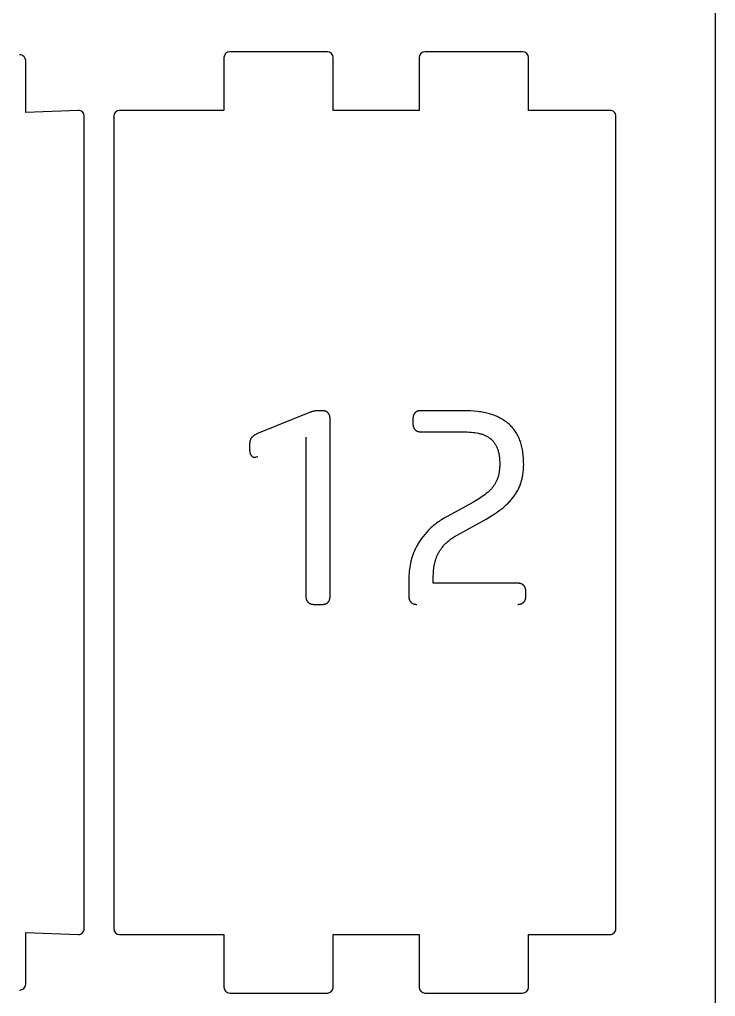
# Model space of a CAD drawing. Extents: x 296 to 1497, y 3 to 304.
# Drawn here: x 1461.3 to 1496.9, y 188.5 to 238.6 of the extents above; entities that cross this region are included whole.
import ezdxf

# ---------------------------------------------------------------- set-up
doc = ezdxf.new("R2010")
doc.units = 0
doc.layers.add('FLAT_PANELS', color=1, linetype='CONTINUOUS')
doc.layers.add('HELP_LINES', color=3, linetype='CONTINUOUS')

msp = doc.modelspace()

# ---------------------------------------------------------------- linework, layer by layer
at = {"layer": 'FLAT_PANELS'}
for p, q in [((1477.031, 236.93, 0), (1472.031, 236.93, 0)), ((1487.031, 236.93, 0), (1482.031, 236.93, 0)), ((1461.58, 233.824, 0), (1461.58, 236.476, 0)), ((1471.731, 236.63, 0), (1471.731, 233.93, 0)), ((1477.331, 233.93, 0), (1477.331, 236.63, 0)), ((1481.731, 236.63, 0), (1481.731, 233.93, 0)), ((1487.331, 233.93, 0), (1487.331, 236.63, 0)), ((1464.268, 233.93, 0), (1461.58, 233.824, 0)), ((1471.731, 233.93, 0), (1466.386, 233.93, 0)), ((1481.731, 233.93, 0), (1477.331, 233.93, 0)), ((1491.506, 233.93, 0), (1487.331, 233.93, 0)), ((1464.58, 192.008, 0), (1464.58, 233.63, 0)), ((1466.086, 233.63, 0), (1466.086, 192.008, 0)), ((1491.806, 192.008, 0), (1491.806, 233.63, 0)), ((1461.58, 189.162, 0), (1461.58, 191.814, 0)), ((1461.58, 191.814, 0), (1464.268, 191.708, 0)), ((1466.386, 191.708, 0), (1471.731, 191.708, 0)), ((1471.731, 191.708, 0), (1471.731, 189.008, 0)), ((1477.331, 189.008, 0), (1477.331, 191.708, 0)), ((1477.331, 191.708, 0), (1481.731, 191.708, 0)), ((1481.731, 191.708, 0), (1481.731, 189.008, 0)), ((1487.331, 189.008, 0), (1487.331, 191.708, 0)), ((1487.331, 191.708, 0), (1491.506, 191.708, 0)), ((1472.031, 188.708, 0), (1477.031, 188.708, 0)), ((1482.031, 188.708, 0), (1487.031, 188.708, 0))]:
    msp.add_line(p, q, dxfattribs=at)
for centre, start, end in [((1461.28, 236.476, 0), 360, 92.9311), ((1472.031, 236.63, 0), 90, 180), ((1477.031, 236.63, 0), 360, 90), ((1482.031, 236.63, 0), 90, 180), ((1487.031, 236.63, 0), 360, 90), ((1464.28, 233.63, 0), 360, 92.188), ((1466.386, 233.63, 0), 90.0003, 180), ((1491.506, 233.63, 0), 360, 90.0002), ((1464.28, 192.008, 0), 267.812, 0), ((1466.386, 192.008, 0), 180, 269.9998), ((1491.506, 192.008, 0), 269.9998, 0), ((1461.28, 189.162, 0), 267.0689, 0), ((1472.031, 189.008, 0), 180, 270), ((1477.031, 189.008, 0), 270, 0), ((1482.031, 189.008, 0), 180, 270), ((1487.031, 189.008, 0), 270, 0)]:
    msp.add_arc(centre, 0.3, start, end, dxfattribs=at)
at = {"layer": 'HELP_LINES'}
for p, q in [((1496.908, 3.093), (1496.908, 303.093)), ((1476.123, 218.451), (1473.456, 217.366)), ((1476.154, 218.463), (1476.123, 218.451)), ((1476.185, 218.474), (1476.154, 218.463)), ((1476.216, 218.484), (1476.185, 218.474)), ((1476.247, 218.493), (1476.216, 218.484)), ((1476.279, 218.501), (1476.247, 218.493)), ((1476.311, 218.509), (1476.279, 218.501)), ((1476.343, 218.516), (1476.311, 218.509)), ((1476.374, 218.522), (1476.343, 218.516)), ((1476.407, 218.527), (1476.374, 218.522)), ((1476.439, 218.531), (1476.407, 218.527)), ((1476.471, 218.535), (1476.439, 218.531)), ((1476.504, 218.538), (1476.471, 218.535)), ((1476.537, 218.54), (1476.504, 218.538)), ((1476.57, 218.541), (1476.537, 218.54)), ((1476.603, 218.542), (1476.57, 218.541)), ((1476.776, 218.541), (1476.603, 218.542)), ((1476.788, 218.541), (1476.776, 218.541)), ((1476.8, 218.541), (1476.788, 218.541)), ((1476.812, 218.54), (1476.8, 218.541)), ((1476.824, 218.539), (1476.812, 218.54)), ((1476.835, 218.538), (1476.824, 218.539)), ((1476.847, 218.536), (1476.835, 218.538)), ((1476.858, 218.535), (1476.847, 218.536)), ((1476.869, 218.533), (1476.858, 218.535)), ((1476.879, 218.531), (1476.869, 218.533)), ((1476.89, 218.529), (1476.879, 218.531)), ((1476.9, 218.526), (1476.89, 218.529)), ((1476.91, 218.523), (1476.9, 218.526)), ((1476.92, 218.521), (1476.91, 218.523)), ((1476.93, 218.517), (1476.92, 218.521)), ((1476.939, 218.514), (1476.93, 218.517)), ((1476.949, 218.511), (1476.939, 218.514)), ((1476.958, 218.507), (1476.949, 218.511)), ((1476.967, 218.503), (1476.958, 218.507)), ((1476.976, 218.499), (1476.967, 218.503)), ((1476.985, 218.494), (1476.976, 218.499)), ((1476.993, 218.49), (1476.985, 218.494)), ((1477.001, 218.485), (1476.993, 218.49)), ((1477.009, 218.48), (1477.001, 218.485)), ((1477.017, 218.475), (1477.009, 218.48)), ((1477.025, 218.469), (1477.017, 218.475)), ((1477.032, 218.463), (1477.025, 218.469)), ((1477.04, 218.458), (1477.032, 218.463)), ((1477.047, 218.451), (1477.04, 218.458)), ((1477.054, 218.445), (1477.047, 218.451)), ((1477.06, 218.439), (1477.054, 218.445)), ((1477.067, 218.432), (1477.06, 218.439)), ((1477.073, 218.425), (1477.067, 218.432)), ((1477.08, 218.418), (1477.073, 218.425)), ((1477.085, 218.411), (1477.08, 218.418)), ((1477.091, 218.403), (1477.085, 218.411)), ((1477.097, 218.396), (1477.091, 218.403)), ((1477.102, 218.388), (1477.097, 218.396)), ((1477.107, 218.38), (1477.102, 218.388)), ((1477.112, 218.372), (1477.107, 218.38)), ((1477.117, 218.364), (1477.112, 218.372)), ((1477.121, 218.356), (1477.117, 218.364)), ((1477.126, 218.347), (1477.121, 218.356)), ((1477.13, 218.339), (1477.126, 218.347)), ((1477.134, 218.33), (1477.13, 218.339)), ((1477.138, 218.321), (1477.134, 218.33)), ((1477.141, 218.312), (1477.138, 218.321)), ((1477.145, 218.303), (1477.141, 218.312)), ((1477.148, 218.293), (1477.145, 218.303)), ((1477.151, 218.284), (1477.148, 218.293)), ((1477.153, 218.274), (1477.151, 218.284)), ((1477.156, 218.264), (1477.153, 218.274)), ((1477.158, 218.254), (1477.156, 218.264)), ((1477.16, 218.244), (1477.158, 218.254)), ((1477.162, 218.234), (1477.16, 218.244)), ((1477.164, 218.224), (1477.162, 218.234)), ((1477.165, 218.213), (1477.164, 218.224)), ((1481.42, 218.224), (1481.418, 218.213)), ((1481.422, 218.234), (1481.42, 218.224)), ((1481.423, 218.244), (1481.422, 218.234)), ((1481.426, 218.254), (1481.423, 218.244)), ((1481.428, 218.264), (1481.426, 218.254)), ((1481.43, 218.274), (1481.428, 218.264)), ((1481.433, 218.284), (1481.43, 218.274)), ((1481.436, 218.293), (1481.433, 218.284)), ((1481.439, 218.303), (1481.436, 218.293)), ((1481.443, 218.312), (1481.439, 218.303)), ((1481.446, 218.321), (1481.443, 218.312)), ((1481.45, 218.33), (1481.446, 218.321)), ((1481.454, 218.339), (1481.45, 218.33)), ((1481.458, 218.347), (1481.454, 218.339)), ((1481.462, 218.356), (1481.458, 218.347)), ((1481.467, 218.364), (1481.462, 218.356)), ((1481.472, 218.372), (1481.467, 218.364)), ((1481.476, 218.38), (1481.472, 218.372)), ((1481.482, 218.388), (1481.476, 218.38)), ((1481.487, 218.396), (1481.482, 218.388)), ((1481.492, 218.403), (1481.487, 218.396)), ((1481.498, 218.411), (1481.492, 218.403)), ((1481.504, 218.418), (1481.498, 218.411)), ((1481.51, 218.425), (1481.504, 218.418)), ((1481.517, 218.432), (1481.51, 218.425)), ((1481.523, 218.439), (1481.517, 218.432)), ((1481.53, 218.445), (1481.523, 218.439)), ((1481.537, 218.451), (1481.53, 218.445)), ((1481.544, 218.458), (1481.537, 218.451)), ((1481.551, 218.463), (1481.544, 218.458)), ((1481.559, 218.469), (1481.551, 218.463)), ((1481.567, 218.475), (1481.559, 218.469)), ((1481.574, 218.48), (1481.567, 218.475)), ((1481.583, 218.485), (1481.574, 218.48)), ((1481.591, 218.49), (1481.583, 218.485)), ((1481.599, 218.494), (1481.591, 218.49)), ((1481.608, 218.499), (1481.599, 218.494)), ((1481.617, 218.503), (1481.608, 218.499)), ((1481.626, 218.507), (1481.617, 218.503)), ((1481.635, 218.511), (1481.626, 218.507)), ((1481.644, 218.514), (1481.635, 218.511)), ((1481.654, 218.517), (1481.644, 218.514)), ((1481.664, 218.521), (1481.654, 218.517)), ((1481.674, 218.523), (1481.664, 218.521)), ((1481.684, 218.526), (1481.674, 218.523)), ((1481.694, 218.529), (1481.684, 218.526)), ((1481.705, 218.531), (1481.694, 218.529)), ((1481.716, 218.533), (1481.705, 218.531)), ((1481.727, 218.535), (1481.716, 218.533)), ((1481.738, 218.536), (1481.727, 218.535)), ((1481.749, 218.538), (1481.738, 218.536)), ((1481.761, 218.539), (1481.749, 218.538)), ((1481.772, 218.54), (1481.761, 218.539)), ((1481.784, 218.541), (1481.772, 218.54)), ((1481.796, 218.541), (1481.784, 218.541)), ((1481.809, 218.541), (1481.796, 218.541)), ((1481.821, 218.542), (1481.809, 218.541)), ((1484.182, 218.539), (1481.821, 218.542)), ((1484.367, 218.531), (1484.182, 218.539)), ((1484.545, 218.518), (1484.367, 218.531)), ((1484.718, 218.5), (1484.545, 218.518)), ((1484.802, 218.489), (1484.718, 218.5)), ((1484.884, 218.476), (1484.802, 218.489)), ((1484.965, 218.462), (1484.884, 218.476)), ((1485.045, 218.447), (1484.965, 218.462)), ((1485.122, 218.431), (1485.045, 218.447)), ((1485.199, 218.414), (1485.122, 218.431)), ((1485.274, 218.395), (1485.199, 218.414)), ((1485.347, 218.374), (1485.274, 218.395)), ((1485.419, 218.353), (1485.347, 218.374)), ((1485.489, 218.33), (1485.419, 218.353)), ((1485.558, 218.306), (1485.489, 218.33)), ((1485.625, 218.28), (1485.558, 218.306)), ((1485.691, 218.254), (1485.625, 218.28)), ((1485.755, 218.225), (1485.691, 218.254)), ((1485.818, 218.196), (1485.755, 218.225)), ((1477.167, 218.202), (1477.165, 218.213)), ((1477.168, 218.192), (1477.167, 218.202)), ((1477.169, 218.18), (1477.168, 218.192)), ((1477.169, 218.169), (1477.169, 218.18)), ((1477.17, 218.158), (1477.169, 218.169)), ((1477.17, 218.147), (1477.17, 218.158)), ((1477.17, 218.135), (1477.17, 218.147)), ((1477.17, 209.014), (1477.17, 218.135)), ((1481.414, 218.158), (1481.413, 218.147)), ((1481.413, 218.147), (1481.413, 217.87)), ((1481.413, 217.87), (1481.413, 217.858)), ((1481.413, 217.858), (1481.414, 217.847)), ((1481.415, 218.18), (1481.414, 218.169)), ((1481.414, 218.169), (1481.414, 218.158)), ((1481.414, 217.847), (1481.414, 217.835)), ((1481.414, 217.835), (1481.415, 217.824)), ((1481.416, 218.192), (1481.415, 218.18)), ((1481.415, 217.824), (1481.416, 217.813)), ((1481.417, 218.202), (1481.416, 218.192)), ((1481.416, 217.813), (1481.417, 217.802)), ((1481.418, 218.213), (1481.417, 218.202)), ((1481.417, 217.802), (1481.418, 217.792)), ((1481.418, 217.792), (1481.42, 217.781)), ((1481.42, 217.781), (1481.422, 217.77)), ((1481.422, 217.77), (1481.424, 217.76)), ((1481.424, 217.76), (1481.426, 217.75)), ((1481.426, 217.75), (1481.428, 217.74)), ((1481.428, 217.74), (1481.431, 217.73)), ((1481.431, 217.73), (1481.434, 217.72)), ((1481.434, 217.72), (1481.437, 217.711)), ((1485.879, 218.165), (1485.818, 218.196)), ((1485.939, 218.133), (1485.879, 218.165)), ((1485.997, 218.1), (1485.939, 218.133)), ((1486.053, 218.065), (1485.997, 218.1)), ((1486.108, 218.03), (1486.053, 218.065)), ((1486.162, 217.992), (1486.108, 218.03)), ((1486.214, 217.954), (1486.162, 217.992)), ((1486.264, 217.914), (1486.214, 217.954)), ((1486.313, 217.873), (1486.264, 217.914)), ((1486.361, 217.83), (1486.313, 217.873)), ((1486.407, 217.786), (1486.361, 217.83)), ((1486.451, 217.741), (1486.407, 217.786)), ((1486.494, 217.694), (1486.451, 217.741)), ((1473.211, 217.222), (1473.195, 217.208)), ((1473.227, 217.235), (1473.211, 217.222)), ((1473.244, 217.248), (1473.227, 217.235)), ((1473.262, 217.261), (1473.244, 217.248)), ((1473.28, 217.274), (1473.262, 217.261)), ((1473.3, 217.286), (1473.28, 217.274)), ((1473.32, 217.298), (1473.3, 217.286)), ((1473.341, 217.31), (1473.32, 217.298)), ((1473.362, 217.322), (1473.341, 217.31)), ((1473.385, 217.333), (1473.362, 217.322)), ((1473.408, 217.345), (1473.385, 217.333)), ((1473.432, 217.356), (1473.408, 217.345)), ((1473.456, 217.366), (1473.432, 217.356)), ((1481.437, 217.711), (1481.44, 217.701)), ((1481.44, 217.701), (1481.443, 217.692)), ((1481.443, 217.692), (1481.447, 217.683)), ((1481.447, 217.683), (1481.451, 217.674)), ((1481.451, 217.674), (1481.455, 217.665)), ((1481.455, 217.665), (1481.459, 217.656)), ((1481.459, 217.656), (1481.464, 217.647)), ((1481.464, 217.647), (1481.469, 217.639)), ((1481.469, 217.639), (1481.473, 217.631)), ((1481.473, 217.631), (1481.479, 217.623)), ((1481.479, 217.623), (1481.484, 217.615)), ((1481.484, 217.615), (1481.489, 217.607)), ((1481.489, 217.607), (1481.495, 217.599)), ((1481.495, 217.599), (1481.501, 217.591)), ((1481.501, 217.591), (1481.507, 217.584)), ((1481.507, 217.584), (1481.514, 217.577)), ((1481.514, 217.577), (1481.52, 217.57)), ((1481.52, 217.57), (1481.527, 217.563)), ((1481.527, 217.563), (1481.534, 217.556)), ((1481.534, 217.556), (1481.541, 217.549)), ((1481.541, 217.549), (1481.548, 217.543)), ((1481.548, 217.543), (1481.556, 217.537)), ((1481.556, 217.537), (1481.564, 217.531)), ((1481.564, 217.531), (1481.572, 217.526)), ((1481.572, 217.526), (1481.58, 217.52)), ((1481.58, 217.52), (1481.588, 217.515)), ((1481.588, 217.515), (1481.597, 217.51)), ((1481.597, 217.51), (1481.605, 217.505)), ((1481.605, 217.505), (1481.614, 217.501)), ((1481.614, 217.501), (1481.623, 217.496)), ((1481.623, 217.496), (1481.633, 217.492)), ((1481.633, 217.492), (1481.642, 217.488)), ((1481.642, 217.488), (1481.652, 217.485)), ((1481.652, 217.485), (1481.662, 217.481)), ((1481.662, 217.481), (1481.672, 217.478)), ((1481.672, 217.478), (1481.682, 217.475)), ((1481.682, 217.475), (1481.693, 217.472)), ((1481.693, 217.472), (1481.703, 217.47)), ((1481.703, 217.47), (1481.714, 217.468)), ((1481.714, 217.468), (1481.725, 217.465)), ((1481.725, 217.465), (1481.736, 217.464)), ((1481.736, 217.464), (1481.748, 217.462)), ((1481.748, 217.462), (1481.76, 217.46)), ((1481.76, 217.46), (1481.771, 217.459)), ((1481.771, 217.459), (1481.783, 217.458)), ((1481.783, 217.458), (1481.796, 217.457)), ((1481.796, 217.457), (1481.808, 217.457)), ((1481.808, 217.457), (1481.821, 217.457)), ((1481.821, 217.457), (1484.096, 217.455)), ((1484.096, 217.455), (1484.199, 217.452)), ((1484.199, 217.452), (1484.299, 217.447)), ((1484.299, 217.447), (1484.397, 217.44)), ((1484.397, 217.44), (1484.492, 217.43)), ((1484.492, 217.43), (1484.585, 217.418)), ((1484.585, 217.418), (1484.675, 217.404)), ((1484.675, 217.404), (1484.763, 217.389)), ((1484.763, 217.389), (1484.806, 217.38)), ((1484.806, 217.38), (1484.848, 217.37)), ((1484.848, 217.37), (1484.889, 217.359)), ((1484.889, 217.359), (1484.93, 217.347)), ((1484.93, 217.347), (1484.969, 217.335)), ((1484.969, 217.335), (1485.008, 217.321)), ((1485.008, 217.321), (1485.046, 217.307)), ((1485.046, 217.307), (1485.083, 217.292)), ((1485.083, 217.292), (1485.119, 217.275)), ((1485.119, 217.275), (1485.155, 217.258)), ((1485.155, 217.258), (1485.19, 217.24)), ((1485.19, 217.24), (1485.224, 217.221)), ((1485.224, 217.221), (1485.257, 217.202)), ((1486.536, 217.646), (1486.494, 217.694)), ((1486.576, 217.596), (1486.536, 217.646)), ((1486.614, 217.545), (1486.576, 217.596)), ((1486.651, 217.493), (1486.614, 217.545)), ((1486.686, 217.439), (1486.651, 217.493)), ((1486.72, 217.383), (1486.686, 217.439)), ((1486.753, 217.327), (1486.72, 217.383)), ((1486.784, 217.268), (1486.753, 217.327)), ((1486.813, 217.209), (1486.784, 217.268)), ((1473.051, 216.886), (1473.05, 216.874)), ((1473.05, 216.874), (1473.05, 216.52)), ((1473.052, 216.909), (1473.051, 216.898)), ((1473.051, 216.898), (1473.051, 216.886)), ((1473.053, 216.921), (1473.052, 216.909)), ((1473.055, 216.932), (1473.053, 216.921)), ((1473.056, 216.944), (1473.055, 216.932)), ((1473.058, 216.955), (1473.056, 216.944)), ((1473.06, 216.966), (1473.058, 216.955)), ((1473.062, 216.977), (1473.06, 216.966)), ((1473.064, 216.987), (1473.062, 216.977)), ((1473.067, 216.998), (1473.064, 216.987)), ((1473.069, 217.008), (1473.067, 216.998)), ((1473.072, 217.018), (1473.069, 217.008)), ((1473.075, 217.028), (1473.072, 217.018)), ((1473.079, 217.038), (1473.075, 217.028)), ((1473.082, 217.047), (1473.079, 217.038)), ((1473.086, 217.057), (1473.082, 217.047)), ((1473.09, 217.066), (1473.086, 217.057)), ((1473.094, 217.075), (1473.09, 217.066)), ((1473.098, 217.084), (1473.094, 217.075)), ((1473.103, 217.093), (1473.098, 217.084)), ((1473.108, 217.102), (1473.103, 217.093)), ((1473.113, 217.11), (1473.108, 217.102)), ((1473.118, 217.119), (1473.113, 217.11)), ((1473.123, 217.127), (1473.118, 217.119)), ((1473.129, 217.135), (1473.123, 217.127)), ((1473.135, 217.143), (1473.129, 217.135)), ((1473.14, 217.15), (1473.135, 217.143)), ((1473.147, 217.158), (1473.14, 217.15)), ((1473.153, 217.165), (1473.147, 217.158)), ((1473.16, 217.173), (1473.153, 217.165)), ((1473.166, 217.18), (1473.16, 217.173)), ((1473.173, 217.187), (1473.166, 217.18)), ((1473.18, 217.194), (1473.173, 217.187)), ((1473.195, 217.208), (1473.18, 217.194)), ((1475.93, 217.192), (1475.93, 209.014)), ((1485.257, 217.202), (1485.289, 217.181)), ((1485.289, 217.181), (1485.32, 217.159)), ((1485.32, 217.159), (1485.351, 217.137)), ((1485.351, 217.137), (1485.366, 217.125)), ((1485.366, 217.125), (1485.381, 217.113)), ((1485.381, 217.113), (1485.396, 217.101)), ((1485.396, 217.101), (1485.41, 217.089)), ((1485.41, 217.089), (1485.424, 217.076)), ((1485.424, 217.076), (1485.438, 217.063)), ((1485.438, 217.063), (1485.452, 217.05)), ((1485.452, 217.05), (1485.465, 217.036)), ((1485.465, 217.036), (1485.479, 217.022)), ((1485.479, 217.022), (1485.492, 217.008)), ((1485.492, 217.008), (1485.505, 216.994)), ((1485.505, 216.994), (1485.517, 216.979)), ((1485.517, 216.979), (1485.542, 216.949)), ((1485.542, 216.949), (1485.566, 216.918)), ((1485.566, 216.918), (1485.589, 216.886)), ((1485.589, 216.886), (1485.611, 216.852)), ((1485.611, 216.852), (1485.632, 216.818)), ((1485.632, 216.818), (1485.653, 216.783)), ((1485.653, 216.783), (1485.672, 216.746)), ((1485.672, 216.746), (1485.691, 216.708)), ((1486.841, 217.148), (1486.813, 217.209)), ((1486.867, 217.085), (1486.841, 217.148)), ((1486.892, 217.021), (1486.867, 217.085)), ((1486.915, 216.956), (1486.892, 217.021)), ((1486.937, 216.889), (1486.915, 216.956)), ((1486.958, 216.82), (1486.937, 216.889)), ((1486.976, 216.751), (1486.958, 216.82)), ((1486.994, 216.68), (1486.976, 216.751)), ((1473.05, 216.52), (1473.05, 216.5)), ((1473.05, 216.5), (1473.051, 216.48)), ((1473.051, 216.48), (1473.052, 216.461)), ((1473.052, 216.461), (1473.054, 216.443)), ((1473.054, 216.443), (1473.057, 216.425)), ((1473.057, 216.425), (1473.058, 216.416)), ((1473.058, 216.416), (1473.06, 216.407)), ((1473.06, 216.407), (1473.061, 216.399)), ((1473.061, 216.399), (1473.063, 216.39)), ((1473.063, 216.39), (1473.065, 216.382)), ((1473.065, 216.382), (1473.067, 216.373)), ((1473.067, 216.373), (1473.07, 216.365)), ((1473.07, 216.365), (1473.072, 216.357)), ((1473.072, 216.357), (1473.075, 216.349)), ((1473.075, 216.349), (1473.077, 216.342)), ((1473.077, 216.342), (1473.08, 216.334)), ((1473.08, 216.334), (1473.083, 216.326)), ((1473.083, 216.326), (1473.086, 216.319)), ((1473.086, 216.319), (1473.089, 216.312)), ((1473.089, 216.312), (1473.093, 216.305)), ((1473.093, 216.305), (1473.096, 216.298)), ((1473.096, 216.298), (1473.1, 216.291)), ((1473.1, 216.291), (1473.104, 216.284)), ((1473.104, 216.284), (1473.108, 216.277)), ((1473.108, 216.277), (1473.112, 216.271)), ((1473.112, 216.271), (1473.116, 216.264)), ((1473.116, 216.264), (1473.12, 216.258)), ((1473.12, 216.258), (1473.125, 216.252)), ((1473.125, 216.252), (1473.129, 216.246)), ((1473.129, 216.246), (1473.134, 216.24)), ((1473.134, 216.24), (1473.139, 216.235)), ((1473.139, 216.235), (1473.144, 216.229)), ((1473.144, 216.229), (1473.149, 216.224)), ((1473.149, 216.224), (1473.154, 216.219)), ((1473.154, 216.219), (1473.159, 216.214)), ((1485.691, 216.708), (1485.709, 216.669)), ((1485.709, 216.669), (1485.726, 216.63)), ((1485.726, 216.63), (1485.742, 216.589)), ((1485.742, 216.589), (1485.757, 216.546)), ((1485.757, 216.546), (1485.771, 216.502)), ((1485.771, 216.502), (1485.784, 216.457)), ((1485.784, 216.457), (1485.796, 216.41)), ((1485.796, 216.41), (1485.806, 216.362)), ((1485.806, 216.362), (1485.816, 216.312)), ((1485.816, 216.312), (1485.825, 216.261)), ((1485.825, 216.261), (1485.833, 216.209)), ((1487.01, 216.607), (1486.994, 216.68)), ((1487.024, 216.533), (1487.01, 216.607)), ((1487.037, 216.458), (1487.024, 216.533)), ((1487.048, 216.381), (1487.037, 216.458)), ((1487.058, 216.303), (1487.048, 216.381)), ((1487.066, 216.223), (1487.058, 216.303)), ((1487.073, 216.142), (1487.066, 216.223)), ((1473.159, 216.214), (1473.164, 216.21)), ((1473.164, 216.21), (1473.169, 216.205)), ((1473.169, 216.205), (1473.175, 216.201)), ((1473.175, 216.201), (1473.18, 216.197)), ((1473.18, 216.197), (1473.186, 216.193)), ((1473.186, 216.193), (1473.191, 216.19)), ((1473.191, 216.19), (1473.197, 216.186)), ((1473.197, 216.186), (1473.203, 216.183)), ((1473.203, 216.183), (1473.209, 216.18)), ((1473.209, 216.18), (1473.215, 216.177)), ((1473.215, 216.177), (1473.221, 216.174)), ((1473.221, 216.174), (1473.227, 216.172)), ((1473.227, 216.172), (1473.233, 216.17)), ((1473.233, 216.17), (1473.239, 216.168)), ((1473.239, 216.168), (1473.246, 216.166)), ((1473.246, 216.166), (1473.252, 216.164)), ((1473.252, 216.164), (1473.259, 216.163)), ((1473.259, 216.163), (1473.266, 216.161)), ((1473.266, 216.161), (1473.272, 216.16)), ((1473.272, 216.16), (1473.279, 216.16)), ((1473.279, 216.16), (1473.286, 216.159)), ((1473.286, 216.159), (1473.293, 216.158)), ((1473.293, 216.158), (1473.301, 216.158)), ((1473.301, 216.158), (1473.308, 216.158)), ((1473.308, 216.158), (1473.313, 216.158)), ((1473.313, 216.158), (1473.319, 216.158)), ((1473.319, 216.158), (1473.325, 216.159)), ((1473.325, 216.159), (1473.33, 216.159)), ((1473.33, 216.159), (1473.336, 216.16)), ((1473.336, 216.16), (1473.341, 216.16)), ((1473.341, 216.16), (1473.347, 216.161)), ((1473.347, 216.161), (1473.352, 216.162)), ((1473.352, 216.162), (1473.358, 216.163)), ((1473.358, 216.163), (1473.363, 216.164)), ((1473.363, 216.164), (1473.369, 216.166)), ((1473.369, 216.166), (1473.374, 216.167)), ((1473.374, 216.167), (1473.379, 216.169)), ((1473.379, 216.169), (1473.385, 216.17)), ((1473.385, 216.17), (1473.39, 216.172)), ((1473.39, 216.172), (1473.469, 216.203)), ((1485.833, 216.209), (1485.84, 216.155)), ((1485.84, 216.155), (1485.845, 216.1)), ((1485.845, 216.1), (1485.85, 216.043)), ((1485.85, 216.043), (1485.854, 215.985)), ((1485.854, 215.985), (1485.856, 215.926)), ((1485.856, 215.926), (1485.858, 215.803)), ((1485.858, 215.803), (1485.857, 215.703)), ((1487.078, 216.059), (1487.073, 216.142)), ((1487.082, 215.975), (1487.078, 216.059)), ((1487.084, 215.89), (1487.082, 215.975)), ((1487.083, 215.669), (1487.085, 215.803)), ((1487.085, 215.803), (1487.084, 215.89)), ((1485.8, 215.254), (1485.79, 215.213)), ((1485.809, 215.295), (1485.8, 215.254)), ((1485.818, 215.336), (1485.809, 215.295)), ((1485.826, 215.379), (1485.818, 215.336)), ((1485.832, 215.423), (1485.826, 215.379)), ((1485.838, 215.467), (1485.832, 215.423)), ((1485.844, 215.513), (1485.838, 215.467)), ((1485.848, 215.559), (1485.844, 215.513)), ((1485.852, 215.606), (1485.848, 215.559)), ((1485.855, 215.654), (1485.852, 215.606)), ((1485.857, 215.703), (1485.855, 215.654)), ((1487.028, 215.171), (1487.039, 215.23)), ((1487.039, 215.23), (1487.049, 215.29)), ((1487.049, 215.29), (1487.057, 215.351)), ((1487.057, 215.351), (1487.065, 215.413)), ((1487.065, 215.413), (1487.071, 215.475)), ((1487.071, 215.475), (1487.076, 215.539)), ((1487.076, 215.539), (1487.08, 215.604)), ((1487.08, 215.604), (1487.083, 215.669)), ((1485.568, 214.72), (1485.547, 214.689)), ((1485.589, 214.752), (1485.568, 214.72)), ((1485.609, 214.785), (1485.589, 214.752)), ((1485.628, 214.817), (1485.609, 214.785)), ((1485.647, 214.851), (1485.628, 214.817)), ((1485.664, 214.885), (1485.647, 214.851)), ((1485.681, 214.919), (1485.664, 214.885)), ((1485.697, 214.954), (1485.681, 214.919)), ((1485.713, 214.989), (1485.697, 214.954)), ((1485.728, 215.025), (1485.713, 214.989)), ((1485.742, 215.061), (1485.728, 215.025)), ((1485.755, 215.098), (1485.742, 215.061)), ((1485.767, 215.136), (1485.755, 215.098)), ((1485.779, 215.174), (1485.767, 215.136)), ((1485.79, 215.213), (1485.779, 215.174)), ((1486.881, 214.681), (1486.902, 214.732)), ((1486.902, 214.732), (1486.921, 214.785)), ((1486.921, 214.785), (1486.94, 214.837)), ((1486.94, 214.837), (1486.957, 214.89)), ((1486.957, 214.89), (1486.974, 214.945)), ((1486.974, 214.945), (1486.989, 215)), ((1486.989, 215), (1487.003, 215.056)), ((1487.003, 215.056), (1487.016, 215.113)), ((1487.016, 215.113), (1487.028, 215.171)), ((1485.106, 214.242), (1485.038, 214.191)), ((1485.172, 214.293), (1485.106, 214.242)), ((1485.234, 214.346), (1485.172, 214.293)), ((1485.264, 214.373), (1485.234, 214.346)), ((1485.294, 214.4), (1485.264, 214.373)), ((1485.322, 214.427), (1485.294, 214.4)), ((1485.35, 214.455), (1485.322, 214.427)), ((1485.377, 214.483), (1485.35, 214.455)), ((1485.404, 214.511), (1485.377, 214.483)), ((1485.43, 214.54), (1485.404, 214.511)), ((1485.455, 214.569), (1485.43, 214.54)), ((1485.479, 214.598), (1485.455, 214.569)), ((1485.502, 214.628), (1485.479, 214.598)), ((1485.525, 214.658), (1485.502, 214.628)), ((1485.547, 214.689), (1485.525, 214.658)), ((1486.616, 214.199), (1486.647, 214.244)), ((1486.647, 214.244), (1486.678, 214.29)), ((1486.678, 214.29), (1486.707, 214.337)), ((1486.707, 214.337), (1486.735, 214.385)), ((1486.735, 214.385), (1486.762, 214.433)), ((1486.762, 214.433), (1486.787, 214.481)), ((1486.787, 214.481), (1486.812, 214.53)), ((1486.812, 214.53), (1486.836, 214.58)), ((1486.836, 214.58), (1486.859, 214.63)), ((1486.859, 214.63), (1486.881, 214.681)), ((1484.48, 213.844), (1483.015, 213.035)), ((1484.653, 213.945), (1484.48, 213.844)), ((1484.816, 214.044), (1484.653, 213.945)), ((1484.967, 214.142), (1484.816, 214.044)), ((1485.038, 214.191), (1484.967, 214.142)), ((1486.12, 213.65), (1486.207, 213.73)), ((1486.207, 213.73), (1486.291, 213.811)), ((1486.291, 213.811), (1486.331, 213.852)), ((1486.331, 213.852), (1486.37, 213.894)), ((1486.37, 213.894), (1486.408, 213.936)), ((1486.408, 213.936), (1486.445, 213.979)), ((1486.445, 213.979), (1486.481, 214.022)), ((1486.481, 214.022), (1486.517, 214.065)), ((1486.517, 214.065), (1486.551, 214.109)), ((1486.551, 214.109), (1486.584, 214.153)), ((1486.584, 214.153), (1486.616, 214.199)), ((1485.405, 213.132), (1485.626, 213.276)), ((1485.626, 213.276), (1485.732, 213.349)), ((1485.732, 213.349), (1485.835, 213.422)), ((1485.835, 213.422), (1485.934, 213.497)), ((1485.934, 213.497), (1486.029, 213.573)), ((1486.029, 213.573), (1486.12, 213.65)), ((1482.568, 212.735), (1482.51, 212.69)), ((1482.627, 212.78), (1482.568, 212.735)), ((1482.688, 212.824), (1482.627, 212.78)), ((1482.75, 212.867), (1482.688, 212.824)), ((1482.814, 212.91), (1482.75, 212.867)), ((1482.879, 212.952), (1482.814, 212.91)), ((1483.015, 213.035), (1482.879, 212.952)), ((1483.672, 212.172), (1485.17, 212.99)), ((1485.17, 212.99), (1485.405, 213.132)), ((1482.107, 212.306), (1482.019, 212.206)), ((1482.198, 212.405), (1482.107, 212.306)), ((1482.246, 212.454), (1482.198, 212.405)), ((1482.296, 212.502), (1482.246, 212.454)), ((1482.347, 212.55), (1482.296, 212.502)), ((1482.4, 212.597), (1482.347, 212.55)), ((1482.454, 212.644), (1482.4, 212.597)), ((1482.51, 212.69), (1482.454, 212.644)), ((1481.687, 211.743), (1481.656, 211.691)), ((1481.719, 211.796), (1481.687, 211.743)), ((1481.752, 211.848), (1481.719, 211.796)), ((1481.787, 211.9), (1481.752, 211.848)), ((1481.823, 211.951), (1481.787, 211.9)), ((1481.86, 212.003), (1481.823, 211.951)), ((1481.937, 212.105), (1481.86, 212.003)), ((1482.019, 212.206), (1481.937, 212.105)), ((1483.048, 211.696), (1483.08, 211.73)), ((1483.08, 211.73), (1483.114, 211.763)), ((1483.114, 211.763), (1483.149, 211.796)), ((1483.149, 211.796), (1483.185, 211.829)), ((1483.185, 211.829), (1483.223, 211.861)), ((1483.223, 211.861), (1483.262, 211.894)), ((1483.262, 211.894), (1483.302, 211.926)), ((1483.302, 211.926), (1483.344, 211.957)), ((1483.344, 211.957), (1483.387, 211.989)), ((1483.387, 211.989), (1483.431, 212.02)), ((1483.431, 212.02), (1483.477, 212.051)), ((1483.477, 212.051), (1483.572, 212.112)), ((1483.572, 212.112), (1483.672, 212.172)), ((1481.45, 211.265), (1481.409, 211.158)), ((1481.495, 211.371), (1481.45, 211.265)), ((1481.544, 211.478), (1481.495, 211.371)), ((1481.598, 211.585), (1481.544, 211.478)), ((1481.626, 211.638), (1481.598, 211.585)), ((1481.656, 211.691), (1481.626, 211.638)), ((1482.694, 211.199), (1482.713, 211.236)), ((1482.713, 211.236), (1482.733, 211.273)), ((1482.733, 211.273), (1482.754, 211.31)), ((1482.754, 211.31), (1482.776, 211.346)), ((1482.776, 211.346), (1482.799, 211.382)), ((1482.799, 211.382), (1482.822, 211.418)), ((1482.822, 211.418), (1482.847, 211.454)), ((1482.847, 211.454), (1482.873, 211.489)), ((1482.873, 211.489), (1482.899, 211.524)), ((1482.899, 211.524), (1482.927, 211.559)), ((1482.927, 211.559), (1482.956, 211.594)), ((1482.956, 211.594), (1482.985, 211.628)), ((1482.985, 211.628), (1483.016, 211.662)), ((1483.016, 211.662), (1483.048, 211.696)), ((1481.288, 210.731), (1481.267, 210.625)), ((1481.299, 210.785), (1481.288, 210.731)), ((1481.312, 210.838), (1481.299, 210.785)), ((1481.325, 210.891), (1481.312, 210.838)), ((1481.34, 210.945), (1481.325, 210.891)), ((1481.355, 210.998), (1481.34, 210.945)), ((1481.372, 211.051), (1481.355, 210.998)), ((1481.39, 211.105), (1481.372, 211.051)), ((1481.409, 211.158), (1481.39, 211.105)), ((1482.521, 210.698), (1482.529, 210.738)), ((1482.529, 210.738), (1482.539, 210.777)), ((1482.539, 210.777), (1482.55, 210.816)), ((1482.55, 210.816), (1482.561, 210.855)), ((1482.561, 210.855), (1482.573, 210.894)), ((1482.573, 210.894), (1482.585, 210.933)), ((1482.585, 210.933), (1482.599, 210.971)), ((1482.599, 210.971), (1482.613, 211.01)), ((1482.613, 211.01), (1482.628, 211.048)), ((1482.628, 211.048), (1482.643, 211.086)), ((1482.643, 211.086), (1482.659, 211.124)), ((1482.659, 211.124), (1482.676, 211.161)), ((1482.676, 211.161), (1482.694, 211.199)), ((1481.213, 210.214), (1481.206, 210.114)), ((1481.223, 210.315), (1481.213, 210.214)), ((1481.235, 210.417), (1481.223, 210.315)), ((1481.25, 210.521), (1481.235, 210.417)), ((1481.267, 210.625), (1481.25, 210.521)), ((1482.458, 210.208), (1482.465, 210.292)), ((1482.465, 210.292), (1482.472, 210.375)), ((1482.472, 210.375), (1482.481, 210.457)), ((1482.481, 210.457), (1482.492, 210.538)), ((1482.492, 210.538), (1482.498, 210.578)), ((1482.498, 210.578), (1482.505, 210.618)), ((1482.505, 210.618), (1482.512, 210.658)), ((1482.512, 210.658), (1482.521, 210.698)), ((1481.202, 210.015), (1481.201, 209.026)), ((1481.206, 210.114), (1481.202, 210.015)), ((1482.447, 209.866), (1482.45, 210.039)), ((1482.447, 209.704), (1482.447, 209.866)), ((1482.45, 210.039), (1482.458, 210.208)), ((1486.794, 209.704), (1482.447, 209.704)), ((1486.805, 209.704), (1486.794, 209.704)), ((1486.817, 209.703), (1486.805, 209.704)), ((1486.828, 209.702), (1486.817, 209.703)), ((1486.839, 209.701), (1486.828, 209.702)), ((1486.85, 209.7), (1486.839, 209.701)), ((1486.861, 209.699), (1486.85, 209.7)), ((1486.871, 209.697), (1486.861, 209.699)), ((1486.882, 209.695), (1486.871, 209.697)), ((1486.892, 209.693), (1486.882, 209.695)), ((1486.902, 209.691), (1486.892, 209.693)), ((1486.912, 209.688), (1486.902, 209.691)), ((1486.922, 209.686), (1486.912, 209.688)), ((1486.932, 209.683), (1486.922, 209.686)), ((1486.941, 209.679), (1486.932, 209.683)), ((1486.951, 209.676), (1486.941, 209.679)), ((1486.96, 209.672), (1486.951, 209.676)), ((1486.969, 209.668), (1486.96, 209.672)), ((1486.978, 209.664), (1486.969, 209.668)), ((1486.987, 209.66), (1486.978, 209.664)), ((1486.996, 209.655), (1486.987, 209.66)), ((1487.005, 209.651), (1486.996, 209.655)), ((1487.013, 209.646), (1487.005, 209.651)), ((1487.021, 209.641), (1487.013, 209.646)), ((1487.03, 209.635), (1487.021, 209.641)), ((1487.038, 209.63), (1487.03, 209.635)), ((1487.045, 209.624), (1487.038, 209.63)), ((1487.053, 209.618), (1487.045, 209.624)), ((1487.061, 209.611), (1487.053, 209.618)), ((1487.068, 209.605), (1487.061, 209.611)), ((1487.075, 209.598), (1487.068, 209.605)), ((1487.083, 209.591), (1487.075, 209.598)), ((1487.089, 209.584), (1487.083, 209.591)), ((1487.096, 209.577), (1487.089, 209.584)), ((1487.103, 209.569), (1487.096, 209.577)), ((1487.109, 209.562), (1487.103, 209.569)), ((1487.115, 209.554), (1487.109, 209.562)), ((1487.121, 209.546), (1487.115, 209.554)), ((1487.127, 209.538), (1487.121, 209.546)), ((1487.132, 209.53), (1487.127, 209.538)), ((1487.137, 209.522), (1487.132, 209.53)), ((1487.142, 209.513), (1487.137, 209.522)), ((1487.147, 209.505), (1487.142, 209.513)), ((1487.151, 209.496), (1487.147, 209.505)), ((1487.156, 209.487), (1487.151, 209.496)), ((1487.16, 209.478), (1487.156, 209.487)), ((1487.164, 209.469), (1487.16, 209.478)), ((1487.167, 209.459), (1487.164, 209.469)), ((1487.171, 209.45), (1487.167, 209.459)), ((1487.174, 209.44), (1487.171, 209.45)), ((1487.177, 209.431), (1487.174, 209.44)), ((1487.18, 209.421), (1487.177, 209.431)), ((1487.182, 209.411), (1487.18, 209.421)), ((1487.185, 209.401), (1487.182, 209.411)), ((1487.187, 209.39), (1487.185, 209.401)), ((1487.189, 209.38), (1487.187, 209.39)), ((1487.19, 209.369), (1487.189, 209.38)), ((1487.192, 209.358), (1487.19, 209.369)), ((1487.193, 209.347), (1487.192, 209.358)), ((1487.194, 209.336), (1487.193, 209.347)), ((1487.195, 209.325), (1487.194, 209.336)), ((1487.195, 209.314), (1487.195, 209.325)), ((1487.195, 209.302), (1487.195, 209.314)), ((1487.196, 209.291), (1487.195, 209.302)), ((1487.195, 209.014), (1487.196, 209.291)), ((1475.93, 209.014), (1475.93, 209.003)), ((1475.93, 209.003), (1475.931, 208.991)), ((1475.931, 208.991), (1475.932, 208.98)), ((1475.932, 208.98), (1475.933, 208.969)), ((1475.933, 208.969), (1475.934, 208.958)), ((1475.934, 208.958), (1475.935, 208.948)), ((1475.935, 208.948), (1475.937, 208.937)), ((1475.937, 208.937), (1475.939, 208.927)), ((1475.939, 208.927), (1475.941, 208.916)), ((1475.941, 208.916), (1475.943, 208.906)), ((1475.943, 208.906), (1475.946, 208.896)), ((1475.946, 208.896), (1475.949, 208.886)), ((1475.949, 208.886), (1475.952, 208.877)), ((1475.952, 208.877), (1475.955, 208.867)), ((1475.955, 208.867), (1475.958, 208.858)), ((1475.958, 208.858), (1475.962, 208.849)), ((1475.962, 208.849), (1475.966, 208.84)), ((1475.966, 208.84), (1475.97, 208.831)), ((1475.97, 208.831), (1475.974, 208.822)), ((1475.974, 208.822), (1475.979, 208.813)), ((1475.979, 208.813), (1475.983, 208.805)), ((1475.983, 208.805), (1475.988, 208.797)), ((1475.988, 208.797), (1475.994, 208.789)), ((1475.994, 208.789), (1475.999, 208.781)), ((1475.999, 208.781), (1476.005, 208.773)), ((1476.005, 208.773), (1476.011, 208.765)), ((1476.011, 208.765), (1476.017, 208.757)), ((1476.017, 208.757), (1476.023, 208.75)), ((1476.023, 208.75), (1476.029, 208.743)), ((1476.029, 208.743), (1476.036, 208.736)), ((1476.036, 208.736), (1476.043, 208.729)), ((1476.043, 208.729), (1476.05, 208.722)), ((1476.05, 208.722), (1476.058, 208.716)), ((1476.058, 208.716), (1476.065, 208.709)), ((1477.047, 208.709), (1477.054, 208.716)), ((1477.054, 208.716), (1477.06, 208.722)), ((1477.06, 208.722), (1477.067, 208.729)), ((1477.067, 208.729), (1477.073, 208.736)), ((1477.073, 208.736), (1477.08, 208.743)), ((1477.08, 208.743), (1477.085, 208.75)), ((1477.085, 208.75), (1477.091, 208.757)), ((1477.091, 208.757), (1477.097, 208.765)), ((1477.097, 208.765), (1477.102, 208.773)), ((1477.102, 208.773), (1477.107, 208.781)), ((1477.107, 208.781), (1477.112, 208.789)), ((1477.112, 208.789), (1477.117, 208.797)), ((1477.117, 208.797), (1477.121, 208.805)), ((1477.121, 208.805), (1477.126, 208.813)), ((1477.126, 208.813), (1477.13, 208.822)), ((1477.13, 208.822), (1477.134, 208.831)), ((1477.134, 208.831), (1477.138, 208.84)), ((1477.138, 208.84), (1477.141, 208.849)), ((1477.141, 208.849), (1477.145, 208.858)), ((1477.145, 208.858), (1477.148, 208.867)), ((1477.148, 208.867), (1477.151, 208.877)), ((1477.151, 208.877), (1477.153, 208.886)), ((1477.153, 208.886), (1477.156, 208.896)), ((1477.156, 208.896), (1477.158, 208.906)), ((1477.158, 208.906), (1477.16, 208.916)), ((1477.16, 208.916), (1477.162, 208.927)), ((1477.162, 208.927), (1477.164, 208.937)), ((1477.164, 208.937), (1477.165, 208.948)), ((1477.165, 208.948), (1477.167, 208.958)), ((1477.167, 208.958), (1477.168, 208.969)), ((1477.168, 208.969), (1477.169, 208.98)), ((1477.169, 208.991), (1477.17, 209.003)), ((1477.169, 208.98), (1477.169, 208.991)), ((1477.17, 209.003), (1477.17, 209.014)), ((1481.201, 209.026), (1481.201, 209.014)), ((1481.201, 209.014), (1481.201, 209.003)), ((1481.201, 209.003), (1481.202, 208.991)), ((1481.202, 208.991), (1481.203, 208.98)), ((1481.203, 208.98), (1481.204, 208.969)), ((1481.204, 208.969), (1481.205, 208.958)), ((1481.205, 208.958), (1481.206, 208.948)), ((1481.206, 208.948), (1481.208, 208.937)), ((1481.208, 208.937), (1481.21, 208.927)), ((1481.21, 208.927), (1481.212, 208.916)), ((1481.212, 208.916), (1481.214, 208.906)), ((1481.214, 208.906), (1481.217, 208.896)), ((1481.217, 208.896), (1481.219, 208.886)), ((1481.219, 208.886), (1481.222, 208.877)), ((1481.222, 208.877), (1481.226, 208.867)), ((1481.226, 208.867), (1481.229, 208.858)), ((1481.229, 208.858), (1481.233, 208.849)), ((1481.233, 208.849), (1481.236, 208.84)), ((1481.236, 208.84), (1481.241, 208.831)), ((1481.241, 208.831), (1481.245, 208.822)), ((1481.245, 208.822), (1481.249, 208.813)), ((1481.249, 208.813), (1481.254, 208.805)), ((1481.254, 208.805), (1481.259, 208.797)), ((1481.259, 208.797), (1481.264, 208.789)), ((1481.264, 208.789), (1481.27, 208.781)), ((1481.27, 208.781), (1481.275, 208.773)), ((1481.275, 208.773), (1481.281, 208.765)), ((1481.281, 208.765), (1481.287, 208.757)), ((1481.287, 208.757), (1481.293, 208.75)), ((1481.293, 208.75), (1481.3, 208.743)), ((1481.3, 208.743), (1481.306, 208.736)), ((1481.306, 208.736), (1481.313, 208.729)), ((1481.313, 208.729), (1481.321, 208.722)), ((1481.321, 208.722), (1481.328, 208.716)), ((1481.328, 208.716), (1481.335, 208.709)), ((1487.061, 208.709), (1487.068, 208.716)), ((1487.068, 208.716), (1487.075, 208.722)), ((1487.075, 208.722), (1487.083, 208.729)), ((1487.083, 208.729), (1487.089, 208.736)), ((1487.089, 208.736), (1487.096, 208.743)), ((1487.096, 208.743), (1487.103, 208.75)), ((1487.103, 208.75), (1487.109, 208.757)), ((1487.109, 208.757), (1487.115, 208.765)), ((1487.115, 208.765), (1487.121, 208.773)), ((1487.121, 208.773), (1487.127, 208.781)), ((1487.127, 208.781), (1487.132, 208.789)), ((1487.132, 208.789), (1487.137, 208.797)), ((1487.137, 208.797), (1487.142, 208.805)), ((1487.142, 208.805), (1487.147, 208.813)), ((1487.147, 208.813), (1487.151, 208.822)), ((1487.151, 208.822), (1487.156, 208.831)), ((1487.156, 208.831), (1487.16, 208.84)), ((1487.16, 208.84), (1487.164, 208.849)), ((1487.164, 208.849), (1487.167, 208.858)), ((1487.167, 208.858), (1487.171, 208.867)), ((1487.171, 208.867), (1487.174, 208.877)), ((1487.174, 208.877), (1487.177, 208.886)), ((1487.177, 208.886), (1487.18, 208.896)), ((1487.18, 208.896), (1487.182, 208.906)), ((1487.182, 208.906), (1487.185, 208.916)), ((1487.185, 208.916), (1487.187, 208.927)), ((1487.187, 208.927), (1487.189, 208.937)), ((1487.189, 208.937), (1487.19, 208.948)), ((1487.19, 208.948), (1487.192, 208.958)), ((1487.192, 208.958), (1487.193, 208.969)), ((1487.193, 208.969), (1487.194, 208.98)), ((1487.194, 208.98), (1487.195, 208.991)), ((1487.195, 209.003), (1487.195, 209.014)), ((1487.195, 208.991), (1487.195, 209.003)), ((1476.065, 208.709), (1476.073, 208.703)), ((1476.073, 208.703), (1476.081, 208.697)), ((1476.081, 208.697), (1476.089, 208.692)), ((1476.089, 208.692), (1476.097, 208.686)), ((1476.097, 208.686), (1476.105, 208.681)), ((1476.105, 208.681), (1476.114, 208.676)), ((1476.114, 208.676), (1476.122, 208.671)), ((1476.122, 208.671), (1476.131, 208.666)), ((1476.131, 208.666), (1476.14, 208.662)), ((1476.14, 208.662), (1476.149, 208.658)), ((1476.149, 208.658), (1476.159, 208.654)), ((1476.159, 208.654), (1476.168, 208.65)), ((1476.168, 208.65), (1476.178, 208.647)), ((1476.178, 208.647), (1476.188, 208.643)), ((1476.188, 208.643), (1476.198, 208.64)), ((1476.198, 208.64), (1476.208, 208.637)), ((1476.208, 208.637), (1476.219, 208.635)), ((1476.219, 208.635), (1476.229, 208.632)), ((1476.229, 208.632), (1476.24, 208.63)), ((1476.24, 208.63), (1476.251, 208.628)), ((1476.251, 208.628), (1476.262, 208.626)), ((1476.262, 208.626), (1476.273, 208.624)), ((1476.273, 208.624), (1476.285, 208.623)), ((1476.285, 208.623), (1476.296, 208.622)), ((1476.296, 208.622), (1476.308, 208.621)), ((1476.308, 208.621), (1476.32, 208.62)), ((1476.32, 208.62), (1476.332, 208.62)), ((1476.332, 208.62), (1476.345, 208.619)), ((1476.345, 208.619), (1476.776, 208.619)), ((1476.776, 208.619), (1476.788, 208.62)), ((1476.788, 208.62), (1476.8, 208.62)), ((1476.8, 208.62), (1476.812, 208.621)), ((1476.812, 208.621), (1476.824, 208.622)), ((1476.824, 208.622), (1476.835, 208.623)), ((1476.835, 208.623), (1476.847, 208.624)), ((1476.847, 208.624), (1476.858, 208.626)), ((1476.858, 208.626), (1476.869, 208.628)), ((1476.869, 208.628), (1476.879, 208.63)), ((1476.879, 208.63), (1476.89, 208.632)), ((1476.89, 208.632), (1476.9, 208.635)), ((1476.9, 208.635), (1476.91, 208.637)), ((1476.91, 208.637), (1476.92, 208.64)), ((1476.92, 208.64), (1476.93, 208.643)), ((1476.93, 208.643), (1476.939, 208.647)), ((1476.939, 208.647), (1476.949, 208.65)), ((1476.949, 208.65), (1476.958, 208.654)), ((1476.958, 208.654), (1476.967, 208.658)), ((1476.967, 208.658), (1476.976, 208.662)), ((1476.976, 208.662), (1476.985, 208.666)), ((1476.985, 208.666), (1476.993, 208.671)), ((1476.993, 208.671), (1477.001, 208.676)), ((1477.001, 208.676), (1477.009, 208.681)), ((1477.009, 208.681), (1477.017, 208.686)), ((1477.017, 208.686), (1477.025, 208.692)), ((1477.025, 208.692), (1477.032, 208.697)), ((1477.032, 208.697), (1477.04, 208.703)), ((1477.04, 208.703), (1477.047, 208.709)), ((1481.335, 208.709), (1481.343, 208.703)), ((1481.343, 208.703), (1481.35, 208.697)), ((1481.35, 208.697), (1481.358, 208.692)), ((1481.358, 208.692), (1481.366, 208.686)), ((1481.366, 208.686), (1481.374, 208.681)), ((1481.374, 208.681), (1481.383, 208.676)), ((1481.383, 208.676), (1481.391, 208.671)), ((1481.391, 208.671), (1481.4, 208.666)), ((1481.4, 208.666), (1481.408, 208.662)), ((1481.408, 208.662), (1481.417, 208.658)), ((1481.417, 208.658), (1481.426, 208.654)), ((1481.426, 208.654), (1481.436, 208.65)), ((1481.436, 208.65), (1481.445, 208.647)), ((1481.445, 208.647), (1481.454, 208.643)), ((1481.454, 208.643), (1481.464, 208.64)), ((1481.464, 208.64), (1481.474, 208.637)), ((1481.474, 208.637), (1481.484, 208.635)), ((1481.484, 208.635), (1481.494, 208.632)), ((1481.494, 208.632), (1481.504, 208.63)), ((1481.504, 208.63), (1481.514, 208.628)), ((1481.514, 208.628), (1481.525, 208.626)), ((1481.525, 208.626), (1481.536, 208.624)), ((1481.536, 208.624), (1481.546, 208.623)), ((1481.546, 208.623), (1481.557, 208.622)), ((1481.557, 208.622), (1481.568, 208.621)), ((1481.568, 208.621), (1481.58, 208.62)), ((1481.58, 208.62), (1481.591, 208.62)), ((1481.591, 208.62), (1481.603, 208.619)), ((1481.603, 208.619), (1481.614, 208.619)), ((1486.782, 208.619), (1486.794, 208.619)), ((1486.794, 208.619), (1486.805, 208.62)), ((1486.805, 208.62), (1486.817, 208.62)), ((1486.817, 208.62), (1486.828, 208.621)), ((1486.828, 208.621), (1486.839, 208.622)), ((1486.839, 208.622), (1486.85, 208.623)), ((1486.85, 208.623), (1486.861, 208.624)), ((1486.861, 208.624), (1486.871, 208.626)), ((1486.871, 208.626), (1486.882, 208.628)), ((1486.882, 208.628), (1486.892, 208.63)), ((1486.892, 208.63), (1486.902, 208.632)), ((1486.902, 208.632), (1486.912, 208.635)), ((1486.912, 208.635), (1486.922, 208.637)), ((1486.922, 208.637), (1486.932, 208.64)), ((1486.932, 208.64), (1486.941, 208.643)), ((1486.941, 208.643), (1486.951, 208.647)), ((1486.951, 208.647), (1486.96, 208.65)), ((1486.96, 208.65), (1486.969, 208.654)), ((1486.969, 208.654), (1486.978, 208.658)), ((1486.978, 208.658), (1486.987, 208.662)), ((1486.987, 208.662), (1486.996, 208.666)), ((1486.996, 208.666), (1487.005, 208.671)), ((1487.005, 208.671), (1487.013, 208.676)), ((1487.013, 208.676), (1487.021, 208.681)), ((1487.021, 208.681), (1487.03, 208.686)), ((1487.03, 208.686), (1487.038, 208.692)), ((1487.038, 208.692), (1487.045, 208.697)), ((1487.045, 208.697), (1487.053, 208.703)), ((1487.053, 208.703), (1487.061, 208.709))]:
    msp.add_line(p, q, dxfattribs=at)

doc.saveas('drawing.dxf')
